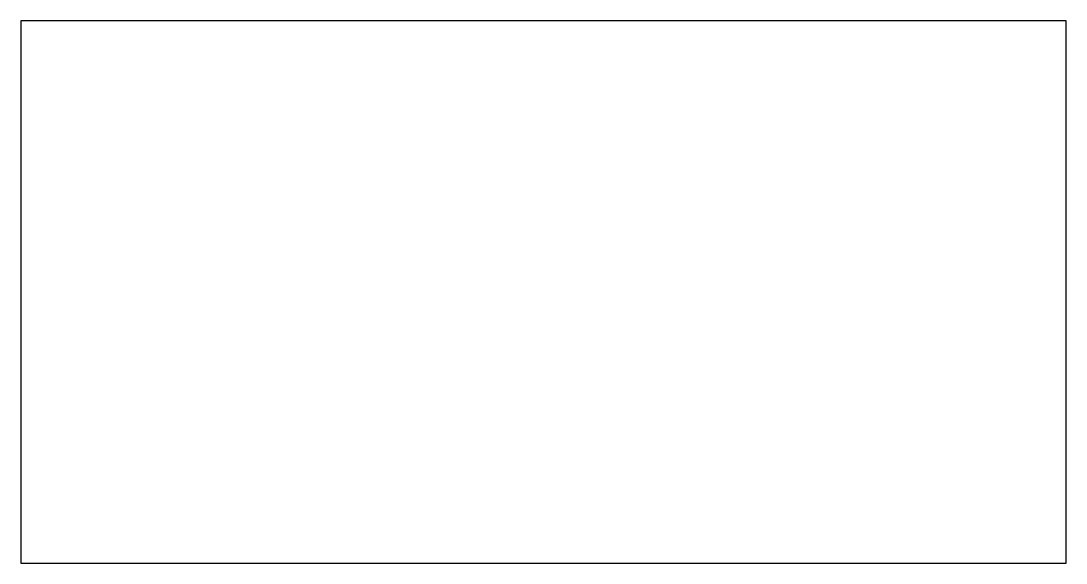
# Model space of a CAD drawing. Header units: metres. Extents: x -18.5 to -15.6, y -1.1 to 46.5.
# Drawn here: x -18.55 to -15.55, y -1.1 to 0.457 of the extents above.
import ezdxf

# ---------------------------------------------------------------- set-up
doc = ezdxf.new("R2010")
doc.units = ezdxf.units.M

msp = doc.modelspace()

# ---------------------------------------------------------------- linework, layer by layer
for p, q in [((-16.9357, 0.4565), (-18.55, 0.4565)), ((-18.55, 0.4565), (-18.55, 0.4077)), ((-15.55, 0.4565), (-16.9357, 0.4565)), ((-15.55, 0.2964), (-15.55, 0.4565)), ((-18.55, 0.4077), (-18.55, 0.4055)), ((-18.55, 0.4055), (-18.55, 0.3261)), ((-18.55, 0.3261), (-18.55, 0.1846)), ((-15.55, 0.1131), (-15.55, 0.2964)), ((-18.55, 0.1846), (-18.55, 0.1385)), ((-18.55, 0.1385), (-18.55, -1.1)), ((-15.55, -1.1), (-15.55, 0.1131)), ((-18.55, -1.1), (-16.4417, -1.1)), ((-16.4417, -1.1), (-15.55, -1.1)), ((-16.4417, -1.1), (-16.4417, -1.1))]:
    msp.add_line(p, q)

doc.saveas('drawing.dxf')
